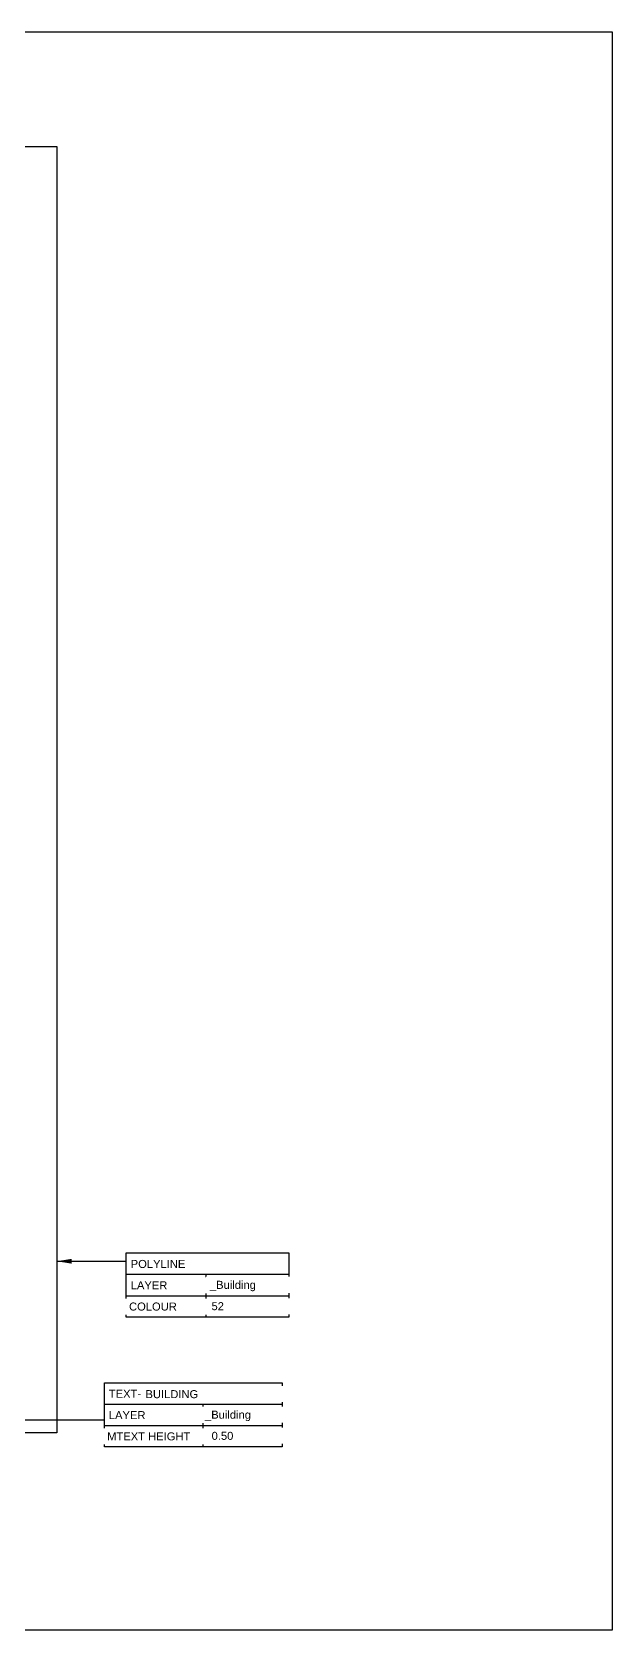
# Model space of a CAD drawing. Header units: metres. Extents: x 180 to 389, y -165 to 195.
# Drawn here: x 242.08 to 260.21, y -164.7 to -114.77 of the extents above; entities that cross this region are included whole.
import ezdxf

# ---------------------------------------------------------------- set-up
doc = ezdxf.new("R2010")
doc.units = ezdxf.units.M
doc.header["$LTSCALE"] = 2
doc.header["$MEASUREMENT"] = 0
doc.layers.add('_Building', color=52, linetype='Continuous')
doc.styles.add('DRAWING', font='times.ttf', dxfattribs={"height": 0.2})
doc.styles.get("Standard").update_dxf_attribs({"font": 'arial.ttf'})
doc.dimstyles.new('Copy of DRAWING', dxfattribs={"dimtxt": 0.2, "dimasz": 0.46, "dimexe": 0.076, "dimexo": 0.3, "dimgap": 0.037, "dimtad": 0, "dimdec": 3, "dimzin": 0, "dimdsep": 46, "dimtxsty": 'DRAWING', "dimblk": 'ARCHTICK', "dimtsz": 0.037, "dimcen": 0.09, "dimclre": 256, "dimclrt": 256, "dimadec": 0, "dimazin": 0, "dimtfac": 1, "dimtdec": 3, "dimtix": 1, "dimtofl": 0, "dimtmove": 2, "dimatfit": 3, "dimfxl": 1, "dimtolj": 1, "dimtzin": 0, "dimarcsym": 0})

# ---------------------------------------------------------------- blocks, each defined once
blk = doc.blocks.new('_ArchTick')

msp = doc.modelspace()

# ---------------------------------------------------------------- linework, layer by layer
at = {"ltscale": 0.01}
for p, q in [((245.0269, -153.5851), (250.1132, -153.5851)), ((245.0269, -154.2524), (250.1132, -154.2524)), ((244.3431, -157.6417), (249.8958, -157.6417)), ((244.3431, -158.309), (249.8958, -158.309))]:
    msp.add_line(p, q, dxfattribs=at)
for points in [[(180.3196, -114.767), (260.2117, -114.767), (260.2117, -164.6996), (180.3196, -164.6996)], [(245.0269, -152.9178), (250.1132, -152.9178), (250.1132, -154.9197), (245.0269, -154.9197)], [(244.3431, -156.9744), (249.8958, -156.9744), (249.8958, -158.9763), (244.3431, -158.9763)]]:
    msp.add_lwpolyline(points, close=True, dxfattribs=at)
at = {"layer": '_Building', "ltscale": 0.01}
msp.add_lwpolyline([(192.3456, -118.3489), (242.8589, -118.3489), (242.8589, -158.5362), (192.3456, -158.5362)], close=True, dxfattribs=at)

# ---------------------------------------------------------------- next in the draw order: texts
at = {"ltscale": 0.01, "char_height": 0.25, "width": 4.517248, "attachment_point": 1, "bg_fill": 2}
for s, insert in [('POLYLINE', (245.1659, -153.1358)), ('TEXT-', (244.482, -157.1924))]:
    msp.add_mtext(s, dxfattribs=dict(at, insert=insert))

# ---------------------------------------------------------------- next in the draw order: linework, layer by layer
at = {"ltscale": 0.01}
for p, q in [((247.5101, -153.5851), (247.5101, -154.9197)), ((247.4163, -157.6417), (247.4163, -158.9763))]:
    msp.add_line(p, q, dxfattribs=at)

# ---------------------------------------------------------------- next in the draw order: leaders
msp.add_leader([(242.8589, -153.1767), (245.0269, -153.1767)], dimstyle='Copy of DRAWING', override={"dimgap": 0.037, "dimtad": 0}, dxfattribs=at)

# ---------------------------------------------------------------- next in the draw order: texts
at = {"ltscale": 0.01, "char_height": 0.25, "width": 4.517248, "attachment_point": 1, "bg_fill": 2}
for insert in [(245.1659, -153.8031), (244.482, -157.8597)]:
    msp.add_mtext('LAYER', dxfattribs=dict(at, insert=insert))

# ---------------------------------------------------------------- next in the draw order: texts
for s, insert in [('_Building', (247.6417, -153.7885)), ('BUILDING', (245.6273, -157.2043)), ('MTEXT HEIGHT', (244.4296, -158.5232))]:
    msp.add_mtext(s, dxfattribs=dict(at, insert=insert))

# ---------------------------------------------------------------- next in the draw order: texts
for s, insert in [('COLOUR', (245.1135, -154.4666)), ('0.50', (247.6943, -158.5064))]:
    msp.add_mtext(s, dxfattribs=dict(at, insert=insert))

# ---------------------------------------------------------------- next in the draw order: leaders
at = {"ltscale": 0.01}
msp.add_leader([(195.8916, -158.1351), (244.3431, -158.1351)], dimstyle='Copy of DRAWING', override={"dimgap": 0.037, "dimtad": 0}, dxfattribs=at)

# ---------------------------------------------------------------- next in the draw order: texts
at = {"ltscale": 0.01, "char_height": 0.25, "width": 4.517248, "attachment_point": 1, "bg_fill": 2}
for s, insert in [('52', (247.6909, -154.4558)), ('_Building', (247.4879, -157.8451))]:
    msp.add_mtext(s, dxfattribs=dict(at, insert=insert))

doc.saveas('drawing.dxf')
